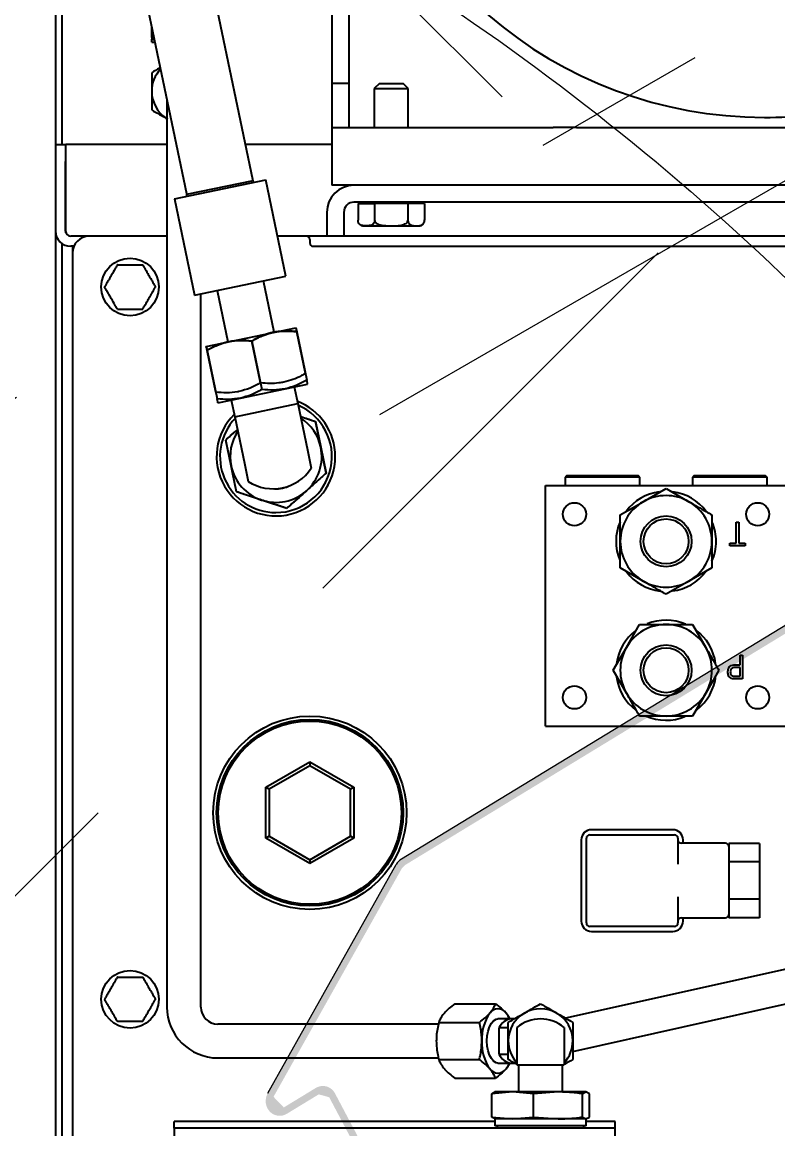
# Model space of a CAD drawing. Header units: inches. Extents: x -347369 to -260369, y 119522 to 149869.
# Drawn here: x -284936.5 to -284713.7, y 139290.4 to 139616.7 of the extents above; entities that cross this region are included whole.
import ezdxf

# ---------------------------------------------------------------- set-up
doc = ezdxf.new("R2010")
doc.units = ezdxf.units.IN
doc.header["$LTSCALE"] = 300
doc.linetypes.add('CENTRO', pattern=[2, 1.25, -0.25, 0.25, -0.25])
doc.linetypes.add('NASCOSTA', pattern=[0.375, 0.25, -0.125])
for name, color, linetype in [('ASSI', 254, 'CENTRO'), ('MACCHINA', 40, 'Continuous'), ('QUOTE', 7, 'Continuous')]:
    doc.layers.add(name, color=color, linetype=linetype)
doc.styles.get("Standard").update_dxf_attribs({"font": 'romans.shx'})
doc.dimstyles.new('sc1a100', dxfattribs={"dimscale": 100, "dimtxt": 3, "dimasz": 3, "dimexe": 0, "dimexo": 0, "dimgap": 1, "dimtad": 1, "dimzin": 12, "dimdsep": 46, "dimtxsty": 'Standard', "dimblk": 'CLOSEDBLANK', "dimcen": 1, "dimclrd": 253, "dimclre": 253, "dimclrt": 2, "dimadec": 0, "dimazin": 3, "dimtfac": 1, "dimtmove": 0, "dimatfit": 1, "dimldrblk": 'CLOSEDBLANK', "dimfxl": 1, "dimtolj": 1, "dimtzin": 0, "dimarcsym": 0})
doc.dimstyles.new('sc1a100_pollici', dxfattribs={"dimscale": 100, "dimtxt": 3, "dimasz": 3, "dimexe": 0, "dimexo": 0, "dimgap": 1, "dimtad": 1, "dimzin": 12, "dimdsep": 46, "dimtxsty": 'Standard', "dimblk": 'CLOSEDBLANK', "dimcen": 1, "dimclrd": 253, "dimclre": 253, "dimclrt": 2, "dimadec": 0, "dimazin": 3, "dimtfac": 1, "dimtmove": 0, "dimatfit": 1, "dimldrblk": 'CLOSEDBLANK', "dimfxl": 1, "dimtolj": 1, "dimtzin": 0, "dimarcsym": 0})

# ---------------------------------------------------------------- blocks, each defined once
blk = doc.blocks.new('_ClosedBlank')
at = {"color": 0, "linetype": 'ByBlock', "lineweight": -2}
for p, q in [((-1, 0.1667), (0, 0)), ((-1, 0.1667), (-1, -0.1667)), ((0, 0), (-1, -0.1667))]:
    blk.add_line(p, q, dxfattribs=at)
blk = doc.blocks.new('*D10')
at = {"layer": 'Defpoints', "color": 0, "transparency": 16777216}
for p in [(-300380.17, 144199.66), (-282330.17, 140899.66), (-300380.17, 139125.63)]:
    blk.add_point(p, dxfattribs=at)
at = {"layer": 'QUOTE', "color": 253, "lineweight": -2, "transparency": 16777216}
for p, q in [((-300380.17, 139125.63), (-300380.17, 144199.66)), ((-282630.17, 144199.66), (-300080.17, 144199.66)), ((-282330.17, 140899.66), (-282330.17, 144199.66))]:
    blk.add_line(p, q, dxfattribs=at)
at = {"layer": 'QUOTE', "color": 253, "lineweight": -2, "transparency": 16777216, "xscale": 300, "yscale": 300, "zscale": 300, "rotation": 180}
blk.add_blockref('_ClosedBlank', (-300380.17, 144199.66), dxfattribs=at)
at = {"layer": 'QUOTE', "color": 253, "lineweight": -2, "transparency": 16777216, "xscale": 300, "yscale": 300, "zscale": 300}
blk.add_blockref('_ClosedBlank', (-282330.17, 144199.66), dxfattribs=at)
at = {"layer": 'QUOTE', "color": 2, "transparency": 16777216, "char_height": 300, "attachment_point": 5}
for s, insert in [('\\A1;18050', (-291355.17, 144449.66)), ('\\A1;[59\'-2 5/8"]', (-291355.17, 143871.08))]:
    blk.add_mtext(s, dxfattribs=dict(at, insert=insert))
blk = doc.blocks.new('*D27')
at = {"layer": 'Defpoints', "color": 0, "transparency": 16777216}
for p in [(-285230.17, 140399.66), (-284017.73, 139699.66), (-287395.23, 137749.66), (-287103.2, 136767.46), (-285230.17, 136499.66)]:
    blk.add_point(p, dxfattribs=at)
at = {"layer": 'QUOTE', "color": 253, "lineweight": -2, "transparency": 16777216}
for p, q in [((-287395.23, 137749.66), (-287753.7, 137542.69)), ((-285230.17, 136499.66), (-285230.17, 136085.73))]:
    blk.add_line(p, q, dxfattribs=at)
blk.add_arc((-285230.17, 138999.66), 2913.92, 215.90144, 264.09856, dxfattribs=at)
at = {"layer": 'QUOTE', "color": 253, "lineweight": -2, "transparency": 16777216, "xscale": 300, "yscale": 300, "zscale": 300}
for p, rotation in [((-287753.7, 137542.69), 122.9507175305296), ((-285230.17, 136085.73), 357.0492824694705)]:
    blk.add_blockref('_ClosedBlank', p, dxfattribs=dict(at, rotation=rotation))
at = {"layer": 'QUOTE', "color": 2, "transparency": 16777216, "insert": (-286562.13, 136692.63), "char_height": 300, "attachment_point": 5, "rotation": 330}
blk.add_mtext('\\A1;60°', dxfattribs=at)
blk = doc.blocks.new('*D37')
at = {"layer": 'Defpoints', "color": 0, "transparency": 16777216}
for p in [(-285230.17, 140399.66), (-286220.12, 139989.61), (-283462.4, 137231.89), (-285230.17, 136499.66), (-284473.38, 136175.3)]:
    blk.add_point(p, dxfattribs=at)
at = {"layer": 'QUOTE', "color": 253, "lineweight": -2, "transparency": 16777216}
for p, q in [((-283462.4, 137231.89), (-283162.59, 136932.08)), ((-285230.17, 136499.66), (-285230.17, 136075.67))]:
    blk.add_line(p, q, dxfattribs=at)
blk.add_arc((-285230.17, 138999.66), 2923.99, 275.8811, 309.1189, dxfattribs=at)
at = {"layer": 'QUOTE', "color": 253, "lineweight": -2, "transparency": 16777216, "xscale": 300, "yscale": 300, "zscale": 300}
for p, rotation in [((-283162.59, 136932.08), 42.0594481817856), ((-285230.17, 136075.67), 182.9405518182139)]:
    blk.add_blockref('_ClosedBlank', p, dxfattribs=dict(at, rotation=rotation))
at = {"layer": 'QUOTE', "color": 2, "transparency": 16777216, "insert": (-284206.88, 136529.21), "char_height": 300, "attachment_point": 5, "rotation": 22.5}
blk.add_mtext('\\A1;45°', dxfattribs=at)
blk = doc.blocks.new('A$Cda148bbc')
at = {"layer": 'MACCHINA', "lineweight": 0}
h = blk.add_hatch(color=5, dxfattribs=at)
edge = h.paths.add_edge_path(flags=0)
edge.add_line((-93.56, 1228.82), (-87.55, 1228.82))
edge.add_line((-87.55, 1228.82), (-87.6, 1230.83))
edge.add_line((-87.6, 1230.83), (-93.6, 1230.83))
edge.add_ellipse((-93.66, 1233.04), major_axis=(2.17, -0.71), ratio=0.96225, start_angle=198.6768, end_angle=288.6768, ccw=False)
edge.add_line((-95.93, 1233.04), (-96.2, 1244.68))
edge.add_ellipse((-100.55, 1244.68), major_axis=(-4.15, 1.35), ratio=0.96225, start_angle=198.6768, end_angle=288.6768)
edge.add_line((-100.65, 1248.9), (-130.26, 1248.9))
edge.add_ellipse((-130.16, 1244.68), major_axis=(-4.15, 1.35), ratio=0.96225, start_angle=288.6768, end_angle=378.6768)
edge.add_line((-134.51, 1244.68), (-117.97, 536.34))
edge.add_ellipse((-113.62, 536.18), major_axis=(3.37, -2.92), ratio=0.940756, start_angle=220.502, end_angle=250.502)
edge.add_line((-117.33, 534.16), (-77.89, 467.67))
edge.add_ellipse((-74.17, 469.69), major_axis=(3.37, -2.92), ratio=0.940756, start_angle=250.502, end_angle=400.502)
edge.add_line((-69.82, 469.53), (-70.08, 480.61))
edge.add_ellipse((-67.8, 480.52), major_axis=(-1.77, 1.53), ratio=0.940756, start_angle=-49.498, end_angle=40.502, ccw=False)
edge.add_line((-67.85, 482.78), (-39.05, 481.72))
edge.add_line((-39.05, 481.72), (-39.09, 483.77))
edge.add_line((-39.09, 483.77), (-67.9, 484.83))
edge.add_ellipse((-67.8, 480.52), major_axis=(-3.37, 2.92), ratio=0.940756, start_angle=310.502, end_angle=400.502)
edge.add_line((-72.15, 480.68), (-71.89, 469.6))
edge.add_ellipse((-74.17, 469.69), major_axis=(1.77, -1.53), ratio=0.940756, start_angle=-109.498, end_angle=40.502, ccw=False)
edge.add_line((-76.12, 468.63), (-115.56, 535.12))
edge.add_ellipse((-113.62, 536.18), major_axis=(1.77, -1.53), ratio=0.940756, start_angle=220.502, end_angle=250.502, ccw=False)
edge.add_line((-115.9, 536.26), (-132.44, 1244.68))
edge.add_ellipse((-130.16, 1244.68), major_axis=(-2.17, 0.71), ratio=0.96225, start_angle=-71.3232, end_angle=18.6768, ccw=False)
edge.add_line((-130.21, 1246.89), (-100.6, 1246.89))
edge.add_ellipse((-100.55, 1244.68), major_axis=(-2.17, 0.71), ratio=0.96225, start_angle=198.6768, end_angle=288.6768, ccw=False)
edge.add_line((-98.28, 1244.68), (-98, 1233.04))
edge.add_ellipse((-93.66, 1233.04), major_axis=(4.15, -1.35), ratio=0.96225, start_angle=198.6768, end_angle=288.6768)
at = {"layer": 'ASSI'}
blk.add_line((0, -2400), (0, 1400), dxfattribs=at)
at = {"layer": 'MACCHINA', "color": 8, "linetype": 'NASCOSTA', "lineweight": 5, "ltscale": 2.5}
for p, q in [((-279.27, 1291.82), (-279.27, 677.64)), ((-234.69, 596.37), (-234.69, 1239.76)), ((728.5, 863), (728.5, 48)), ((-292.65, -1368.86), (-292.65, 584.96)), ((307.5, 48), (728.5, 48))]:
    blk.add_line(p, q, dxfattribs=at)
at = {"layer": 'MACCHINA', "color": 5, "lineweight": 0}
for p, q in [((-134.51, 1244.68), (-117.97, 536.34)), ((-77.89, 467.67), (-117.33, 534.16))]:
    blk.add_line(p, q, dxfattribs=at)
at = {"layer": 'MACCHINA', "color": 8, "linetype": 'NASCOSTA', "lineweight": 5, "ltscale": 2.5}
blk.add_circle((0, 0), 750, dxfattribs=at)
at = {"layer": 'MACCHINA', "color": 5, "lineweight": 0}
blk.add_ellipse((-113.62, 536.18), major_axis=(3.37, -2.92), ratio=0.940756, start_param=3.848486, end_param=4.372085, dxfattribs=at)
blk = doc.blocks.new('A$Cad528b1c')
at = {"layer": 'MACCHINA'}
for p, q in [((305.5, 581), (305.5, 833)), ((303.5, 783.04), (303.5, -1446.04)), ((361.68, 570.67), (331.35, 716.04)), ((311.77, 711.96), (342.1, 566.59)), ((385, 674), (385, 599.09)), ((390, 674), (390, 599.09)), ((331.87, 615.63), (331.87, 612.05)), ((331.87, 612.55), (331.87, 615.63)), ((332.55, 612.34), (331.87, 612.55)), ((331.87, 612.05), (332.66, 611.84)), ((331.87, 611.2), (332.79, 611.2)), ((385, 599.09), (390, 599.09)), ((385, 599.09), (385, 586)), ((390, 599.09), (390, 586)), ((399, 599), (397.5, 597.5)), ((397.5, 597.5), (397.5, 586)), ((397.5, 597.5), (407.5, 597.5)), ((399, 599), (406, 599)), ((407.5, 597.5), (406, 599)), ((407.5, 586), (407.5, 597.5)), ((336.37, 594.06), (336.37, 586.7)), ((336.37, 586.7), (336.37, 326.7)), ((385, 586), (385, 569)), ((385, 586), (417.55, 586)), ((417.55, 586), (450.18, 586)), ((457.06, 586), (450.18, 586)), ((457.06, 586), (526.06, 586)), ((303.5, 581), (306.5, 581)), ((306.5, 581), (306.5, 576)), ((336.37, 581), (306.57, 581)), ((306.57, 555.5), (306.57, 581)), ((385, 581), (359.52, 581)), ((306.5, 555.5), (306.5, 576)), ((338.6, 565), (365.52, 570.61)), ((361.75, 570.34), (342.17, 566.25)), ((361.75, 570.34), (361.68, 570.67)), ((361.85, 569.85), (361.75, 570.34)), ((371.44, 542.22), (365.52, 570.61)), ((391.5, 569), (385, 569)), ((526.06, 569), (391.5, 569)), ((338.6, 565), (344.52, 536.61)), ((342.1, 566.59), (342.17, 566.25)), ((342.17, 566.25), (342.27, 565.76)), ((526.06, 564), (391.5, 564)), ((392.69, 563.6), (392.69, 558.67)), ((392.69, 563.6), (397.59, 563.6)), ((394.4, 564), (394.4, 563.6)), ((397.59, 563.6), (397.59, 558.67)), ((407.41, 563.6), (397.59, 563.6)), ((407.41, 563.6), (407.41, 558.67)), ((412.31, 563.6), (407.41, 563.6)), ((410.6, 563.6), (410.6, 564)), ((412.31, 563.6), (412.31, 558.67)), ((383.5, 561), (383.5, 554)), ((388.5, 561), (388.5, 554)), ((306.59, 555), (306.57, 555.5)), ((394.35, 557), (410.65, 557)), ((305.5, 106.24), (305.5, 551.76)), ((313.49, 554), (308, 554)), ((336.37, 554), (313.5, 554)), ((377.5, 554), (368.99, 554)), ((383.5, 554), (377.51, 554)), ((378.5, 553), (378.5, 552)), ((388.5, 554), (383.5, 554)), ((526.5, 554), (388.5, 554)), ((308.92, 551), (308, 551)), ((308.5, 551), (308.5, 107)), ((308.5, 549), (308.5, 109)), ((379.5, 551), (527.66, 551)), ((344.52, 536.61), (371.44, 542.22)), ((368, 525.67), (364.84, 540.84)), ((346.37, 326.7), (346.37, 536.99)), ((351.13, 537.99), (354.3, 522.81)), ((354.54, 522.86), (367.76, 525.62)), ((367.76, 525.62), (374.36, 527)), ((374.61, 525.82), (377.59, 511.54)), ((377.18, 513.49), (374.61, 525.82)), ((347.93, 521.48), (354.54, 522.86)), ((361.39, 523.06), (364.37, 508.78)), ((363.97, 510.74), (361.39, 523.06)), ((348.18, 520.3), (351.16, 506.02)), ((350.75, 507.98), (348.18, 520.3)), ((371.23, 508.98), (377.84, 510.36)), ((373.92, 509.54), (374.94, 504.65)), ((351.4, 504.84), (358.01, 506.22)), ((358.01, 506.22), (371.23, 508.98)), ((355.32, 505.66), (356.34, 500.76)), ((363.31, 502.22), (367.97, 503.19)), ((367.97, 503.19), (374.94, 504.65)), ((374.94, 504.65), (377.8, 490.94)), ((356.34, 500.76), (363.31, 502.22)), ((356.34, 500.76), (359.2, 487.06)), ((375.74, 500.83), (380.12, 499.39)), ((380.12, 499.39), (381.72, 491.76)), ((355.28, 486.24), (353.69, 493.87)), ((377.8, 490.94), (378.92, 485.56)), ((381.72, 491.76), (383.31, 484.13)), ((356.88, 478.61), (355.28, 486.24)), ((359.2, 487.06), (360.32, 481.68)), ((383.31, 484.13), (377.5, 478.93)), ((454.25, 483.4), (453.75, 482.9)), ((454.25, 483.4), (475.25, 483.4)), ((475.75, 482.9), (475.25, 483.4)), ((491.75, 483.4), (491.25, 482.9)), ((491.75, 483.4), (512.75, 483.4)), ((513.25, 482.9), (512.75, 483.4)), ((448, 409.5), (448, 480.5)), ((448, 480.5), (519, 480.5)), ((453.75, 482.9), (453.75, 480.5)), ((475.75, 482.9), (453.75, 482.9)), ((475.75, 480.5), (475.75, 482.9)), ((491.25, 482.9), (491.25, 480.5)), ((513.25, 482.9), (491.25, 482.9)), ((513.25, 480.5), (513.25, 482.9)), ((364.28, 476.18), (356.88, 478.61)), ((476.75, 475.69), (483.5, 479.59)), ((483.5, 479.59), (490.25, 475.69)), ((371.68, 473.74), (364.28, 476.18)), ((470, 471.79), (476.75, 475.69)), ((470, 464), (470, 471.79)), ((497, 471.79), (497, 464)), ((504.18, 469.67), (504.91, 469.67)), ((504.18, 463.49), (504.18, 469.67)), ((504.91, 469.67), (504.91, 463.49)), ((470, 456.21), (470, 464)), ((497, 464), (497, 456.21)), ((502.27, 463.49), (504.18, 463.49)), ((502.27, 462.67), (502.27, 463.49)), ((504.91, 463.49), (506.82, 463.49)), ((506.82, 463.49), (506.82, 462.67)), ((506.82, 462.67), (502.27, 462.67)), ((476.75, 452.31), (470, 456.21)), ((497, 456.21), (490.25, 452.31)), ((490.25, 452.31), (483.5, 448.41)), ((471.81, 432.75), (475.71, 439.5)), ((475.71, 439.5), (483.5, 439.5)), ((483.5, 439.5), (491.29, 439.5)), ((491.29, 439.5), (495.19, 432.75)), ((467.91, 426), (471.81, 432.75)), ((503.86, 427.62), (505.34, 427.62)), ((505.34, 430.44), (506.07, 430.44)), ((505.34, 427.62), (505.34, 430.44)), ((506.07, 430.44), (506.07, 423.44)), ((471.81, 419.25), (467.91, 426)), ((499.09, 426), (495.19, 419.25)), ((505.34, 426.8), (503.82, 426.8)), ((503.83, 424.26), (505.34, 424.26)), ((505.34, 424.26), (505.34, 426.8)), ((506.07, 423.44), (503.91, 423.44)), ((495.19, 419.25), (491.29, 412.5)), ((483.5, 412.5), (475.71, 412.5)), ((491.29, 412.5), (483.5, 412.5)), ((448, 409.5), (519, 409.5)), ((365.5, 391.51), (378.5, 399.01)), ((378.5, 399.01), (391.5, 391.51)), ((378.5, 399.01), (378.5, 397.86)), ((378.5, 397.86), (366.5, 390.93)), ((390.5, 390.93), (378.5, 397.86)), ((365.5, 376.49), (365.5, 391.51)), ((366.5, 390.93), (365.5, 391.51)), ((366.5, 390.93), (366.5, 377.07)), ((391.5, 391.51), (390.5, 390.93)), ((390.5, 377.07), (390.5, 390.93)), ((391.5, 391.51), (391.5, 376.49)), ((485.5, 379), (461.5, 379)), ((366.5, 377.07), (365.5, 376.49)), ((378.5, 368.99), (365.5, 376.49)), ((366.5, 377.07), (378.5, 370.14)), ((378.5, 370.14), (390.5, 377.07)), ((391.5, 376.49), (378.5, 368.99)), ((391.5, 376.49), (390.5, 377.07)), ((458.5, 376), (458.5, 352)), ((460, 351.5), (460, 376.5)), ((461, 377.5), (486, 377.5)), ((487, 376.5), (487, 368.8)), ((488.5, 375), (488.5, 376)), ((501, 375), (488, 375)), ((511, 374.97), (502, 374.97)), ((502, 374.97), (502, 373.79)), ((502, 373.79), (502, 370.67)), ((511, 374.97), (511, 369.48)), ((378.5, 370.14), (378.5, 368.99)), ((502, 370.67), (502, 369.48)), ((511, 369.48), (502, 369.48)), ((502, 369.48), (502, 367.12)), ((511, 369.48), (511, 358.52)), ((502, 367.12), (502, 360.88)), ((487, 359.2), (487, 351.5)), ((502, 360.88), (502, 358.52)), ((511, 358.52), (502, 358.52)), ((502, 358.52), (502, 357.33)), ((502, 357.33), (502, 354.21)), ((511, 358.52), (511, 353.03)), ((488, 353), (501, 353)), ((488.5, 352), (488.5, 353)), ((502, 354.21), (502, 353.03)), ((511, 353.03), (502, 353.03)), ((486, 350.5), (461, 350.5)), ((461.5, 349), (485.5, 349)), ((519.75, 338.07), (453.9, 323.4)), ((421.25, 327.67), (433.21, 327.67)), ((456, 313.62), (521.06, 328.12)), ((437.56, 323.2), (433.94, 323.2)), ((438.78, 323.21), (437.84, 323.21)), ((393.87, 321.7), (351.37, 321.7)), ((398.87, 321.7), (393.87, 321.7)), ((416.42, 321.7), (398.87, 321.7)), ((416.5, 322.18), (428.46, 322.18)), ((434.34, 312.7), (434.34, 320.7)), ((434.34, 320.7), (437, 320.7)), ((439.5, 320.7), (439.5, 316.7)), ((453.5, 320.7), (453.5, 316.7)), ((439.5, 316.7), (439.5, 309.7)), ((453.5, 316.7), (453.5, 309.7)), ((351.37, 311.7), (393.87, 311.7)), ((393.87, 311.7), (398.87, 311.7)), ((398.87, 311.7), (416.39, 311.7)), ((416.5, 311.22), (428.46, 311.22)), ((433.94, 310.2), (437.56, 310.2)), ((437, 312.7), (434.34, 312.7)), ((437.84, 310.19), (438.78, 310.19)), ((439.5, 309.7), (453.5, 309.7)), ((440, 309.7), (440, 301.7)), ((453, 301.7), (453, 309.7)), ((453.38, 309.7), (453, 309.48)), ((421.25, 305.73), (433.21, 305.73)), ((438.27, 301.7), (432.09, 301.14)), ((432.09, 301.14), (433.12, 301.7)), ((432.09, 294.26), (432.09, 301.14)), ((438.27, 301.7), (433, 301.7)), ((444.45, 301.14), (438.27, 301.7)), ((451.65, 301.7), (438.27, 301.7)), ((451.65, 301.7), (444.45, 301.14)), ((444.45, 294.26), (444.45, 301.14)), ((459.88, 301.7), (451.65, 301.7)), ((459.88, 301.7), (458.86, 301.14)), ((458.86, 294.26), (458.86, 301.14)), ((460.91, 301.14), (459.88, 301.7)), ((460.91, 294.26), (460.91, 301.14)), ((432.09, 294.26), (438.27, 293.7)), ((433.12, 293.7), (432.09, 294.26)), ((438.27, 293.7), (433, 293.7)), ((433.05, 293.7), (433.05, 291.7)), ((438.27, 293.7), (444.45, 294.26)), ((451.65, 293.7), (438.27, 293.7)), ((444.45, 294.26), (451.65, 293.7)), ((459.88, 293.7), (451.65, 293.7)), ((458.86, 294.26), (459.88, 293.7)), ((459.88, 293.7), (460.91, 294.26)), ((459.95, 291.7), (459.95, 293.7)), ((433.05, 293), (338.5, 293)), ((338.5, 291), (338.5, 293)), ((338.5, 291), (338.5, 111)), ((468.5, 291), (338.5, 291)), ((451.64, 291.7), (433.05, 291.7)), ((433.72, 291.7), (433.72, 291)), ((459.95, 291.7), (451.64, 291.7)), ((459.28, 291), (459.28, 291.7)), ((468.5, 293), (459.95, 293)), ((468.5, 291), (468.5, 293)), ((468.5, 111), (468.5, 291))]:
    blk.add_line(p, q, dxfattribs=at)
at = {"layer": 'MACCHINA', "flags": 128}
for points in [[(412.22, 558.13), (412.3, 558.46), (412.31, 558.8)], [(430.69, 316.7), (430.78, 318.2), (431.04, 319.62), (431.45, 320.88), (432, 321.91), (432.66, 322.67), (433.38, 323.1), (433.94, 323.2)], [(433.94, 310.2), (433.38, 310.3), (432.66, 310.73), (432, 311.49), (431.45, 312.52), (431.04, 313.78), (430.78, 315.2), (430.69, 316.7)]]:
    blk.add_lwpolyline(points, dxfattribs=at)
at = {"layer": 'MACCHINA'}
for centre, radius in [((325.5, 539), 8.5), ((456.5, 472), 3.4), ((510.5, 472), 3.4), ((483.5, 464), 7.5), ((483.5, 464), 6.63), ((483.5, 426), 7.5), ((483.5, 426), 6.63), ((456.5, 418), 3.4), ((510.5, 418), 3.4), ((378.5, 384), 28.5), ((378.5, 384), 27.5), ((378.5, 384), 27), ((325.5, 329), 8.5)]:
    blk.add_circle(centre, radius, dxfattribs=at)
for centre, radius, start, end in [((512.5, 714), 125, 107.8242, 270), ((341.37, 596.7), 9.5, 136.6759, 180), ((341.37, 596.7), 9.5, 180, 238.2431), ((512.5, 714), 125, 270, 276.2295), ((391.5, 561), 8, 90, 180), ((391.5, 561), 3, 90, 180), ((308, 555.5), 4.5, 180, 270), ((308, 555.5), 1.5, 180, 270), ((394.35, 558.67), 1.67, 219.9532, 270), ((410.65, 558.67), 1.67, 270, 320.9756), ((313.5, 549), 5, 90, 180), ((377.5, 553), 1, 0, 90), ((379.5, 552), 1, 180, 270), ((368.5, 489), 16.5, 270, 66.6309), ((368.5, 489), 17.5, 0, 68.9052), ((368.5, 489), 17.5, 134.6619, 0), ((368.5, 489), 16.5, 136.9363, 270), ((368.5, 489), 13.5, 11.7836, 57.0586), ((368.5, 489), 13.5, 146.5085, 191.7836), ((368.5, 489), 13.5, 311.7836, 11.7836), ((368.5, 489), 13.5, 191.7836, 251.7836), ((367.66, 493.01), 13.5, 237.0586, 326.5085), ((368.5, 489), 9.5, 267.2628, 296.3043), ((368.5, 489), 13.5, 251.7836, 311.7836), ((483.5, 464), 14.75, 97.8419, 143.1953), ((483.5, 464), 13.5, 60, 120), ((483.5, 464), 14.75, 36.7021, 82.2907), ((483.5, 464), 13.5, 120, 180), ((483.5, 464), 13.5, 0, 60), ((483.5, 464), 14.75, 156.8862, 202.1743), ((483.5, 464), 14.75, 0, 22.5121), ((483.5, 464), 13.5, 180, 240), ((483.5, 464), 13.5, 300, 0), ((483.5, 464), 14.75, 336.5218, 0), ((483.5, 464), 14.75, 217.6558, 263.1349), ((483.5, 464), 14.75, 277.5421, 322.5698), ((483.5, 464), 13.5, 240, 300), ((483.5, 426), 14.75, 67.2135, 112.3029), ((483.5, 426), 14.75, 127.3012, 172.5984), ((483.5, 426), 13.5, 90, 150), ((483.5, 426), 13.5, 30, 90), ((483.5, 426), 14.75, 7.843, 53.5746), ((483.5, 426), 13.5, 150, 210), ((483.5, 426), 13.5, 330, 30), ((483.5, 426), 14.75, 307.8255, 353.7176), ((483.5, 426), 14.75, 187.7344, 232.8573), ((483.5, 426), 13.5, 210, 270), ((483.5, 426), 13.5, 270, 330), ((483.5, 426), 14.75, 246.5157, 292.1465), ((461.5, 376), 3, 90, 180), ((485.5, 376), 3, 0, 90), ((461, 376.5), 1, 90, 180), ((486, 376.5), 1, 0, 90), ((488, 376), 1, 180, 270), ((501, 374), 1, 0, 90), ((488, 352), 1, 90, 180), ((501, 354), 1, 270, 0), ((461.5, 352), 3, 180, 270), ((461, 351.5), 1, 180, 270), ((485.5, 352), 3, 270, 0), ((486, 351.5), 1, 270, 0), ((351.37, 326.7), 15, 180, 270), ((351.37, 326.7), 5, 180, 270), ((442.3, 317.37), 13.13, 144.8603, 182.9355), ((433.94, 323.27), 2.9, 34.9588, 145.0412), ((438.33, 318.83), 4.41, 96.4415, 154.9523), ((430.36, 319.96), 7.76, 24.6721, 39.7943), ((446.5, 316.7), 9.5, 120, 180), ((446.5, 312.21), 11, 50.4788, 129.5212), ((446.5, 316.7), 9.5, 60, 120), ((446.5, 316.7), 9.5, 0, 60), ((442.3, 316.03), 13.13, 177.0645, 215.1397), ((446.5, 316.7), 9.5, 180, 222.5369), ((446.5, 316.7), 9.5, 317.4631, 0), ((438.33, 314.57), 4.41, 205.0477, 263.5585), ((430.36, 313.44), 7.76, 320.2057, 335.3279), ((433.94, 310.13), 2.9, 214.9588, 325.0412)]:
    blk.add_arc(centre, radius, start, end, dxfattribs=at)
for points, knots in [([(331.87, 611.2), (331.87, 611.24), (331.87, 611.33), (331.87, 611.81), (331.87, 612.05)], [0, 0, 0, 0, 0.5019766, 1, 1, 1, 1]), ([(334.37, 603.63), (334.32, 603.6), (333.47, 603.11), (332.64, 602.63), (331.87, 602.18)], [0, 0, 0, 0, 0.060806, 1, 1, 1, 1]), ([(331.87, 602.18), (331.87, 601.28), (331.87, 599.48), (331.87, 597.63), (331.87, 596.7)], [0, 0, 0, 0, 0.501677, 1, 1, 1, 1]), ([(331.87, 596.7), (331.87, 595.77), (331.87, 593.91), (331.87, 592.11), (331.87, 591.22)], [0, 0, 0, 0, 0.501977, 1, 1, 1, 1]), ([(331.87, 591.22), (332.65, 590.77), (334.2, 589.87), (335.81, 588.94), (336.62, 588.47)], [0, 0, 0, 0, 0.500369, 1, 1, 1, 1]), ([(397.59, 558.67), (397.59, 558.57), (397.58, 558.37), (397.49, 558.05), (397.29, 557.68), (396.72, 557.17), (395.61, 557.02), (394.48, 557), (393.57, 557.24), (393.15, 557.5), (392.87, 557.88), (392.74, 558.19), (392.69, 558.47), (392.69, 558.62), (392.69, 558.67)], [0, 0, 0, 0, 0.026555, 0.053007, 0.096234, 0.170228, 0.383898, 0.691531, 0.778744, 0.880669, 0.920378, 0.960394, 0.987599, 1, 1, 1, 1]), ([(397.59, 558.67), (397.6, 558.58), (397.62, 558.4), (397.78, 558.09), (398.13, 557.73), (399.13, 557.24), (400.67, 557.06), (402.48, 557.03), (404.18, 557.04), (405.54, 557.2), (406.55, 557.55), (407.07, 557.89), (407.34, 558.29), (407.41, 558.53), (407.41, 558.65), (407.41, 558.67)], [0, 0, 0, 0, 0.023422, 0.049152, 0.090296, 0.159181, 0.344814, 0.499837, 0.651007, 0.80129, 0.868141, 0.935704, 0.966051, 0.996637, 1, 1, 1, 1]), ([(407.41, 558.67), (407.41, 558.57), (407.42, 558.37), (407.51, 558.05), (407.71, 557.68), (408.28, 557.17), (409.39, 557.02), (410.52, 557), (411.43, 557.24), (411.85, 557.5), (412.13, 557.88), (412.26, 558.19), (412.31, 558.47), (412.31, 558.62), (412.31, 558.67)], [0, 0, 0, 0, 0.026555, 0.053007, 0.096234, 0.170228, 0.383898, 0.691531, 0.778744, 0.880669, 0.920378, 0.960394, 0.987599, 1, 1, 1, 1]), ([(321.75, 545.5), (321.74, 545.49), (321.73, 545.48), (321.66, 545.35), (321.51, 545.08), (321.05, 544.3), (320.37, 543.11), (319.63, 541.83), (319.01, 540.76), (318.57, 540.01), (318.27, 539.47), (318.11, 539.2), (318.02, 539.05), (318, 539), (317.99, 539), (317.99, 539)], [0, 0, 0, 0, 0.027617, 0.055132, 0.099932, 0.176365, 0.396822, 0.574336, 0.696424, 0.831688, 0.882386, 0.933404, 0.965546, 0.993237, 1, 1, 1, 1]), ([(321.75, 545.5), (321.76, 545.5), (321.77, 545.5), (321.91, 545.5), (322.22, 545.5), (323.1, 545.5), (324.26, 545.5), (325.63, 545.5), (326.84, 545.5), (327.9, 545.5), (328.61, 545.5), (328.96, 545.5), (329.18, 545.5), (329.25, 545.5), (329.25, 545.5), (329.25, 545.5)], [0, 0, 0, 0, 0.02735, 0.054391, 0.098798, 0.174239, 0.388926, 0.499795, 0.655902, 0.814157, 0.869472, 0.925124, 0.958685, 0.992551, 1, 1, 1, 1]), ([(329.25, 545.5), (329.26, 545.49), (329.27, 545.48), (329.34, 545.35), (329.49, 545.08), (329.95, 544.3), (330.63, 543.11), (331.37, 541.83), (331.99, 540.76), (332.43, 540.01), (332.73, 539.47), (332.89, 539.2), (332.98, 539.05), (333, 539), (333.01, 539), (333.01, 539)], [0, 0, 0, 0, 0.027617, 0.055132, 0.099932, 0.176365, 0.396822, 0.574336, 0.696424, 0.831688, 0.882386, 0.933404, 0.965546, 0.993237, 1, 1, 1, 1]), ([(321.75, 532.5), (321.74, 532.51), (321.73, 532.52), (321.66, 532.65), (321.51, 532.92), (321.05, 533.7), (320.37, 534.89), (319.63, 536.17), (319.01, 537.24), (318.57, 537.99), (318.27, 538.53), (318.11, 538.8), (318.02, 538.95), (318, 539), (317.99, 539), (317.99, 539)], [0, 0, 0, 0, 0.027617, 0.055132, 0.099932, 0.176365, 0.396822, 0.574336, 0.696424, 0.831688, 0.882386, 0.933404, 0.965546, 0.993237, 1, 1, 1, 1]), ([(329.25, 532.5), (329.26, 532.51), (329.27, 532.52), (329.34, 532.65), (329.49, 532.92), (329.95, 533.7), (330.63, 534.89), (331.37, 536.17), (331.99, 537.24), (332.43, 537.99), (332.73, 538.53), (332.89, 538.8), (332.98, 538.95), (333, 539), (333.01, 539), (333.01, 539)], [0, 0, 0, 0, 0.027617, 0.055132, 0.099932, 0.176365, 0.396822, 0.574336, 0.696424, 0.831688, 0.882386, 0.933404, 0.965546, 0.993237, 1, 1, 1, 1]), ([(321.75, 532.5), (321.76, 532.5), (321.77, 532.5), (321.91, 532.5), (322.22, 532.5), (323.1, 532.5), (324.26, 532.5), (325.63, 532.5), (326.84, 532.5), (327.9, 532.5), (328.61, 532.5), (328.96, 532.5), (329.18, 532.5), (329.25, 532.5), (329.25, 532.5), (329.25, 532.5)], [0, 0, 0, 0, 0.02735, 0.054391, 0.098798, 0.174239, 0.388926, 0.499795, 0.655902, 0.814157, 0.869472, 0.925124, 0.958685, 0.992551, 1, 1, 1, 1]), ([(361.39, 523.06), (362.41, 523.62), (364.44, 524.74), (366.65, 525.33), (367.76, 525.62)], [0, 0, 0, 0, 0.500373, 1, 1, 1, 1]), ([(367.76, 525.62), (367.28, 525.51), (365.93, 525.19), (363.78, 524.37), (362.19, 523.5), (361.39, 523.06)], [0, 0, 0, 0, 0.214997, 0.605152, 1, 1, 1, 1]), ([(374.61, 525.82), (374.17, 525.86), (372.81, 526), (370.51, 526.06), (368.68, 525.77), (367.76, 525.62)], [0, 0, 0, 0, 0.189503, 0.59197, 1, 1, 1, 1]), ([(367.76, 525.62), (368.89, 525.79), (371.15, 526.14), (373.46, 525.92), (374.61, 525.82)], [0, 0, 0, 0, 0.500251, 1, 1, 1, 1]), ([(374.36, 527), (374.38, 526.94), (374.4, 526.81), (374.54, 526.15), (374.61, 525.82)], [0, 0, 0, 0, 0.501977, 1, 1, 1, 1]), ([(374.36, 527), (374.36, 527), (374.37, 526.99), (374.42, 526.73), (374.55, 526.12), (374.61, 525.82)], [0, 0, 0, 0, 0.070101, 0.53079, 1, 1, 1, 1]), ([(348.18, 520.3), (349.19, 520.86), (351.22, 521.98), (353.43, 522.57), (354.54, 522.86)], [0, 0, 0, 0, 0.500373, 1, 1, 1, 1]), ([(354.54, 522.86), (354.38, 522.83), (353.2, 522.57), (351.02, 521.85), (349.13, 520.82), (348.18, 520.3)], [0, 0, 0, 0, 0.070101, 0.53079, 1, 1, 1, 1]), ([(354.54, 522.86), (355.67, 523.04), (357.94, 523.38), (360.24, 523.17), (361.39, 523.06)], [0, 0, 0, 0, 0.500251, 1, 1, 1, 1]), ([(361.39, 523.06), (360.25, 523.17), (357.95, 523.38), (355.68, 523.04), (354.54, 522.86)], [0, 0, 0, 0, 0.495458, 1, 1, 1, 1]), ([(347.93, 521.48), (347.95, 521.42), (347.97, 521.3), (348.11, 520.64), (348.18, 520.3)], [0, 0, 0, 0, 0.501977, 1, 1, 1, 1]), ([(348.18, 520.3), (348.11, 520.63), (347.97, 521.3), (347.95, 521.42), (347.93, 521.48)], [0, 0, 0, 0, 0.495458, 1, 1, 1, 1]), ([(377.18, 513.49), (376.8, 513.28), (375.61, 512.61), (373.52, 511.63), (371.72, 511.17), (370.82, 510.94)], [0, 0, 0, 0, 0.189503, 0.59197, 1, 1, 1, 1]), ([(363.97, 510.74), (362.96, 510.18), (360.93, 509.07), (358.72, 508.48), (357.6, 508.18)], [0, 0, 0, 0, 0.495458, 1, 1, 1, 1]), ([(370.82, 510.94), (370.34, 510.85), (368.98, 510.6), (366.68, 510.49), (364.87, 510.66), (363.97, 510.74)], [0, 0, 0, 0, 0.214997, 0.605152, 1, 1, 1, 1]), ([(377.59, 511.54), (376.57, 510.98), (374.55, 509.86), (372.33, 509.27), (371.23, 508.98)], [0, 0, 0, 0, 0.500373, 1, 1, 1, 1]), ([(377.84, 510.36), (377.82, 510.42), (377.8, 510.54), (377.66, 511.21), (377.59, 511.54)], [0, 0, 0, 0, 0.501977, 1, 1, 1, 1]), ([(357.6, 508.18), (357.45, 508.15), (356.26, 507.91), (353.97, 507.7), (351.83, 507.89), (350.75, 507.98)], [0, 0, 0, 0, 0.070101, 0.53079, 1, 1, 1, 1]), ([(358.01, 506.22), (356.88, 506.05), (354.62, 505.7), (352.31, 505.92), (351.16, 506.02)], [0, 0, 0, 0, 0.500251, 1, 1, 1, 1]), ([(351.4, 504.84), (351.39, 504.9), (351.37, 505.03), (351.23, 505.69), (351.16, 506.02)], [0, 0, 0, 0, 0.501977, 1, 1, 1, 1]), ([(364.37, 508.78), (363.36, 508.22), (361.33, 507.1), (359.12, 506.52), (358.01, 506.22)], [0, 0, 0, 0, 0.500373, 1, 1, 1, 1]), ([(371.23, 508.98), (370.09, 508.81), (367.83, 508.46), (365.53, 508.67), (364.37, 508.78)], [0, 0, 0, 0, 0.500251, 1, 1, 1, 1]), ([(375.74, 500.83), (375.98, 500.75), (377.47, 500.26), (378.92, 499.78), (380.12, 499.39)], [0, 0, 0, 0, 0.162947, 1, 1, 1, 1]), ([(381.72, 491.76), (381.44, 493.05), (380.91, 495.64), (380.38, 498.14), (380.12, 499.39)], [0, 0, 0, 0, 0.501977, 1, 1, 1, 1]), ([(353.69, 493.87), (354.64, 494.72), (355.78, 495.73), (356.95, 496.78), (357.14, 496.95)], [0, 0, 0, 0, 0.838094, 1, 1, 1, 1]), ([(353.69, 493.87), (354.18, 494.3), (355.32, 495.33), (356.47, 496.36), (357.14, 496.95)], [0, 0, 0, 0, 0.422414, 1, 1, 1, 1]), ([(355.28, 486.24), (355.01, 487.54), (354.47, 490.13), (353.95, 492.63), (353.69, 493.87)], [0, 0, 0, 0, 0.501977, 1, 1, 1, 1]), ([(383.31, 484.13), (383.05, 485.38), (382.52, 487.88), (381.98, 490.47), (381.72, 491.76)], [0, 0, 0, 0, 0.501677, 1, 1, 1, 1]), ([(356.88, 478.61), (356.61, 479.87), (356.09, 482.37), (355.55, 484.95), (355.28, 486.24)], [0, 0, 0, 0, 0.501677, 1, 1, 1, 1]), ([(383.31, 484.13), (382.35, 483.28), (380.45, 481.57), (378.48, 479.81), (377.5, 478.93)], [0, 0, 0, 0, 0.500373, 1, 1, 1, 1]), ([(364.28, 476.18), (363.02, 476.59), (360.52, 477.42), (358.09, 478.21), (356.88, 478.61)], [0, 0, 0, 0, 0.500251, 1, 1, 1, 1]), ([(377.5, 478.93), (376.51, 478.05), (374.54, 476.29), (372.64, 474.59), (371.68, 473.74)], [0, 0, 0, 0, 0.500251, 1, 1, 1, 1]), ([(377.5, 478.93), (376.04, 477.63), (374.09, 475.89), (372.17, 474.17), (371.68, 473.74)], [0, 0, 0, 0, 0.749436, 1, 1, 1, 1]), ([(371.68, 473.74), (370.47, 474.14), (368.04, 474.94), (365.53, 475.76), (364.28, 476.18)], [0, 0, 0, 0, 0.500373, 1, 1, 1, 1]), ([(490.25, 475.69), (491.94, 474.71), (494.2, 473.41), (496.44, 472.12), (497, 471.79)], [0, 0, 0, 0, 0.749436, 1, 1, 1, 1]), ([(483.5, 448.41), (482.94, 448.74), (480.7, 450.03), (478.44, 451.33), (476.75, 452.31)], [0, 0, 0, 0, 0.250564, 1, 1, 1, 1]), ([(495.19, 432.75), (496.17, 431.06), (497.47, 428.8), (498.76, 426.56), (499.09, 426)], [0, 0, 0, 0, 0.749436, 1, 1, 1, 1]), ([(501.71, 425.47), (501.73, 425.79), (501.78, 426.44), (502.29, 427.26), (503.1, 427.59), (503.61, 427.61), (503.86, 427.62)], [0, 0, 0, 0, 0.2805106, 0.5590336, 0.7789189, 1, 1, 1, 1]), ([(502.79, 423.58), (502.6, 423.68), (502.21, 423.88), (501.78, 424.57), (501.73, 425.13), (501.71, 425.47)], [0, 0, 0, 0, 0.27956, 0.55995, 1, 1, 1, 1]), ([(503.82, 426.8), (503.61, 426.8), (503.21, 426.78), (502.68, 426.48), (502.46, 425.99), (502.44, 425.67), (502.43, 425.51)], [0, 0, 0, 0, 0.281088, 0.559116, 0.779008, 1, 1, 1, 1]), ([(502.43, 425.51), (502.45, 425.3), (502.48, 424.9), (502.83, 424.39), (503.36, 424.26), (503.67, 424.26), (503.83, 424.26)], [0, 0, 0, 0, 0.280559, 0.559177, 0.778482, 1, 1, 1, 1]), ([(503.91, 423.44), (503.7, 423.44), (503.32, 423.44), (502.95, 423.53), (502.79, 423.58)], [0, 0, 0, 0, 0.560431, 1, 1, 1, 1]), ([(475.71, 412.5), (475.38, 413.06), (474.09, 415.3), (472.79, 417.56), (471.81, 419.25)], [0, 0, 0, 0, 0.250564, 1, 1, 1, 1]), ([(321.75, 335.5), (321.74, 335.49), (321.73, 335.48), (321.66, 335.35), (321.51, 335.08), (321.05, 334.3), (320.37, 333.11), (319.63, 331.83), (319.01, 330.76), (318.57, 330.01), (318.27, 329.47), (318.11, 329.2), (318.02, 329.05), (318, 329), (317.99, 329), (317.99, 329)], [0, 0, 0, 0, 0.027617, 0.055132, 0.099932, 0.176365, 0.396822, 0.574336, 0.696424, 0.831688, 0.882386, 0.933404, 0.965546, 0.993237, 1, 1, 1, 1]), ([(321.75, 335.5), (321.76, 335.5), (321.77, 335.5), (321.91, 335.5), (322.22, 335.5), (323.1, 335.5), (324.26, 335.5), (325.63, 335.5), (326.84, 335.5), (327.9, 335.5), (328.61, 335.5), (328.96, 335.5), (329.18, 335.5), (329.25, 335.5), (329.25, 335.5), (329.25, 335.5)], [0, 0, 0, 0, 0.02735, 0.054391, 0.098798, 0.174239, 0.388926, 0.499795, 0.655902, 0.814157, 0.869472, 0.925124, 0.958685, 0.992551, 1, 1, 1, 1]), ([(329.25, 335.5), (329.26, 335.49), (329.27, 335.48), (329.34, 335.35), (329.49, 335.08), (329.95, 334.3), (330.63, 333.11), (331.37, 331.83), (331.99, 330.76), (332.43, 330.01), (332.73, 329.47), (332.89, 329.2), (332.98, 329.05), (333, 329), (333.01, 329), (333.01, 329)], [0, 0, 0, 0, 0.027617, 0.055132, 0.099932, 0.176365, 0.396822, 0.574336, 0.696424, 0.831688, 0.882386, 0.933404, 0.965546, 0.993237, 1, 1, 1, 1]), ([(321.75, 322.5), (321.74, 322.51), (321.73, 322.52), (321.66, 322.65), (321.51, 322.92), (321.05, 323.7), (320.37, 324.89), (319.63, 326.17), (319.01, 327.24), (318.57, 327.99), (318.27, 328.53), (318.11, 328.8), (318.02, 328.95), (318, 329), (317.99, 329), (317.99, 329)], [0, 0, 0, 0, 0.027617, 0.055132, 0.099932, 0.176365, 0.396822, 0.574336, 0.696424, 0.831688, 0.882386, 0.933404, 0.965546, 0.993237, 1, 1, 1, 1]), ([(329.25, 322.5), (329.26, 322.51), (329.27, 322.52), (329.34, 322.65), (329.49, 322.92), (329.95, 323.7), (330.63, 324.89), (331.37, 326.17), (331.99, 327.24), (332.43, 327.99), (332.73, 328.53), (332.89, 328.8), (332.98, 328.95), (333, 329), (333.01, 329), (333.01, 329)], [0, 0, 0, 0, 0.027617, 0.055132, 0.099932, 0.176365, 0.396822, 0.574336, 0.696424, 0.831688, 0.882386, 0.933404, 0.965546, 0.993237, 1, 1, 1, 1]), ([(421.25, 327.67), (420.66, 327.22), (419.47, 326.33), (418.59, 325.4), (418.14, 324.93)], [0, 0, 0, 0, 0.495458, 1, 1, 1, 1]), ([(431.57, 324.93), (431.62, 324.99), (432.04, 325.48), (432.69, 326.41), (433.03, 327.25), (433.21, 327.67)], [0, 0, 0, 0, 0.070092, 0.530785, 1, 1, 1, 1]), ([(433.21, 327.67), (433.8, 327.22), (434.99, 326.33), (435.87, 325.4), (436.32, 324.93)], [0, 0, 0, 0, 0.495458, 1, 1, 1, 1]), ([(441.75, 324.93), (441.86, 324.99), (442.72, 325.48), (444.32, 326.41), (445.77, 327.25), (446.5, 327.67)], [0, 0, 0, 0, 0.070092, 0.530785, 1, 1, 1, 1]), ([(446.5, 327.67), (447.27, 327.22), (448.83, 326.33), (450.44, 325.4), (451.25, 324.93)], [0, 0, 0, 0, 0.495458, 1, 1, 1, 1]), ([(418.14, 324.93), (418.09, 324.86), (417.67, 324.37), (417.03, 323.44), (416.68, 322.61), (416.5, 322.18)], [0, 0, 0, 0, 0.070092, 0.530785, 1, 1, 1, 1]), ([(428.46, 322.18), (429.05, 322.63), (430.24, 323.53), (431.12, 324.46), (431.57, 324.93)], [0, 0, 0, 0, 0.495458, 1, 1, 1, 1]), ([(436.32, 324.93), (436.37, 324.86), (436.79, 324.37), (437.23, 323.79), (437.45, 323.29), (437.49, 323.2)], [0, 0, 0, 0, 0.11207, 0.848671, 1, 1, 1, 1]), ([(437, 322.18), (437.77, 322.63), (439.33, 323.53), (440.94, 324.46), (441.75, 324.93)], [0, 0, 0, 0, 0.495458, 1, 1, 1, 1]), ([(451.25, 324.93), (451.36, 324.86), (452.22, 324.37), (453.82, 323.44), (455.27, 322.61), (456, 322.18)], [0, 0, 0, 0, 0.070092, 0.530785, 1, 1, 1, 1]), ([(321.75, 322.5), (321.76, 322.5), (321.77, 322.5), (321.91, 322.5), (322.22, 322.5), (323.1, 322.5), (324.26, 322.5), (325.63, 322.5), (326.84, 322.5), (327.9, 322.5), (328.61, 322.5), (328.96, 322.5), (329.18, 322.5), (329.25, 322.5), (329.25, 322.5), (329.25, 322.5)], [0, 0, 0, 0, 0.02735, 0.054391, 0.098798, 0.174239, 0.388926, 0.499795, 0.655902, 0.814157, 0.869472, 0.925124, 0.958685, 0.992551, 1, 1, 1, 1]), ([(416.5, 322.18), (416.21, 320.86), (415.82, 319.05), (415.78, 317.19), (415.77, 316.7)], [0, 0, 0, 0, 0.735329, 1, 1, 1, 1]), ([(429.19, 316.7), (429.18, 317.19), (429.14, 319.05), (428.75, 320.86), (428.46, 322.18)], [0, 0, 0, 0, 0.264671, 1, 1, 1, 1]), ([(437, 316.7), (437, 317.19), (437, 319.05), (437, 320.86), (437, 322.18)], [0, 0, 0, 0, 0.264671, 1, 1, 1, 1]), ([(456, 322.18), (456, 320.86), (456, 319.05), (456, 317.19), (456, 316.7)], [0, 0, 0, 0, 0.735329, 1, 1, 1, 1]), ([(415.77, 316.7), (415.85, 315.31), (415.96, 313.45), (416.4, 311.67), (416.5, 311.22)], [0, 0, 0, 0, 0.747436, 1, 1, 1, 1]), ([(428.46, 311.22), (428.57, 311.67), (429, 313.45), (429.11, 315.31), (429.19, 316.7)], [0, 0, 0, 0, 0.252564, 1, 1, 1, 1]), ([(437, 311.22), (437, 311.67), (437, 313.45), (437, 315.31), (437, 316.7)], [0, 0, 0, 0, 0.252564, 1, 1, 1, 1]), ([(456, 316.7), (456, 315.31), (456, 313.45), (456, 311.67), (456, 311.22)], [0, 0, 0, 0, 0.747436, 1, 1, 1, 1]), ([(416.5, 311.22), (416.68, 310.77), (417.05, 309.87), (417.78, 308.94), (418.14, 308.47)], [0, 0, 0, 0, 0.495458, 1, 1, 1, 1]), ([(431.57, 308.47), (431.51, 308.54), (431.08, 309.03), (430.11, 309.96), (429.01, 310.79), (428.46, 311.22)], [0, 0, 0, 0, 0.070092, 0.530785, 1, 1, 1, 1]), ([(437.48, 310.2), (437.43, 310.09), (437.18, 309.53), (436.7, 308.94), (436.32, 308.47)], [0, 0, 0, 0, 0.193568, 1, 1, 1, 1]), ([(440, 309.48), (439.73, 309.64), (438.71, 310.23), (437.73, 310.79), (437, 311.22)], [0, 0, 0, 0, 0.261621, 1, 1, 1, 1]), ([(456, 311.22), (455.23, 310.77), (454.45, 310.32), (453.63, 309.85), (453.62, 309.84)], [0, 0, 0, 0, 0.97652, 1, 1, 1, 1]), ([(418.14, 308.47), (418.2, 308.41), (418.63, 307.92), (419.6, 306.99), (420.7, 306.15), (421.25, 305.73)], [0, 0, 0, 0, 0.070092, 0.530785, 1, 1, 1, 1]), ([(433.21, 305.73), (433.03, 306.18), (432.66, 307.07), (431.94, 308), (431.57, 308.47)], [0, 0, 0, 0, 0.495458, 1, 1, 1, 1]), ([(436.32, 308.47), (436.26, 308.41), (435.83, 307.92), (434.86, 306.99), (433.76, 306.15), (433.21, 305.73)], [0, 0, 0, 0, 0.070092, 0.530785, 1, 1, 1, 1]), ([(458.86, 301.14), (458.26, 301.22), (455.87, 301.56), (453.46, 301.64), (451.65, 301.7)], [0, 0, 0, 0, 0.250564, 1, 1, 1, 1]), ([(451.65, 293.7), (453.46, 293.76), (455.87, 293.84), (458.26, 294.18), (458.86, 294.26)], [0, 0, 0, 0, 0.749436, 1, 1, 1, 1])]:
    blk.add_open_spline(points, degree=3, knots=knots, dxfattribs=at)

msp = doc.modelspace()

# ---------------------------------------------------------------- block references
for rotation in [45, 299.9999999999999]:
    msp.add_blockref('A$Cda148bbc', (-285230.166, 138999.656), dxfattribs=dict(rotation=rotation))
msp.add_blockref('A$Cad528b1c', (-285230.166, 138999.656))

# ---------------------------------------------------------------- dimensions: what is measured, and where the dimension line sits
at = {"layer": 'QUOTE'}
dim = msp.add_linear_dim(base=(-300380.167, 144199.656), p1=(-282330.166, 140899.656), p2=(-300380.167, 139125.625), dimstyle='sc1a100_pollici', override={"dimpost": '\\X'}, dxfattribs=at)
dim.commit()
dim.dimension.update_dxf_attribs({"geometry": '*D10', "text_midpoint": (-291355.166, 144199.656), "dimtype": 160})
for base, line2, picture, middle in [((-287103.201, 136767.46), ((-287395.23, 137749.656), (-284017.731, 139699.656)), '*D27', (-286562.128, 136692.63)), ((-284473.382, 136175.299), ((-283462.399, 137231.889), (-286220.116, 139989.605)), '*D37', (-284206.875, 136529.212))]:
    dim = msp.add_angular_dim_2l(base=base, line1=((-285230.166, 136499.656), (-285230.166, 140399.656)), line2=line2, dimstyle='sc1a100', dxfattribs=at)
    dim.commit()
    dim.dimension.update_dxf_attribs({"geometry": picture, "text_midpoint": middle})

doc.saveas('drawing.dxf')
